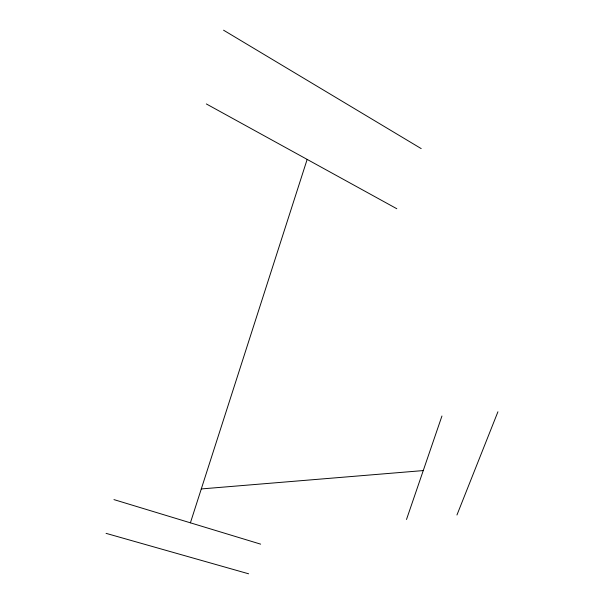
<?xml version="1.0" encoding="UTF-8"?>
<svg xmlns="http://www.w3.org/2000/svg" width="604" height="604" viewBox="0 0 604 604"><rect width="100%" height="100%" fill="white"/><g stroke="black" fill="none" stroke-linecap="round" stroke-linejoin="round"><path stroke-width="0.91" d="M190.403 522.822L307.157 159.411M406.5 519.485L441.947 416.005M456.949 514.993L497.93 411.777M201.283 488.938L423.253 470.576M106.07 533.355L248.621 573.8M113.952 499.606L260.656 544.151M206.341 103.941L396.798 208.727M223.563 30.2L421.199 148.607"/></g></svg>
